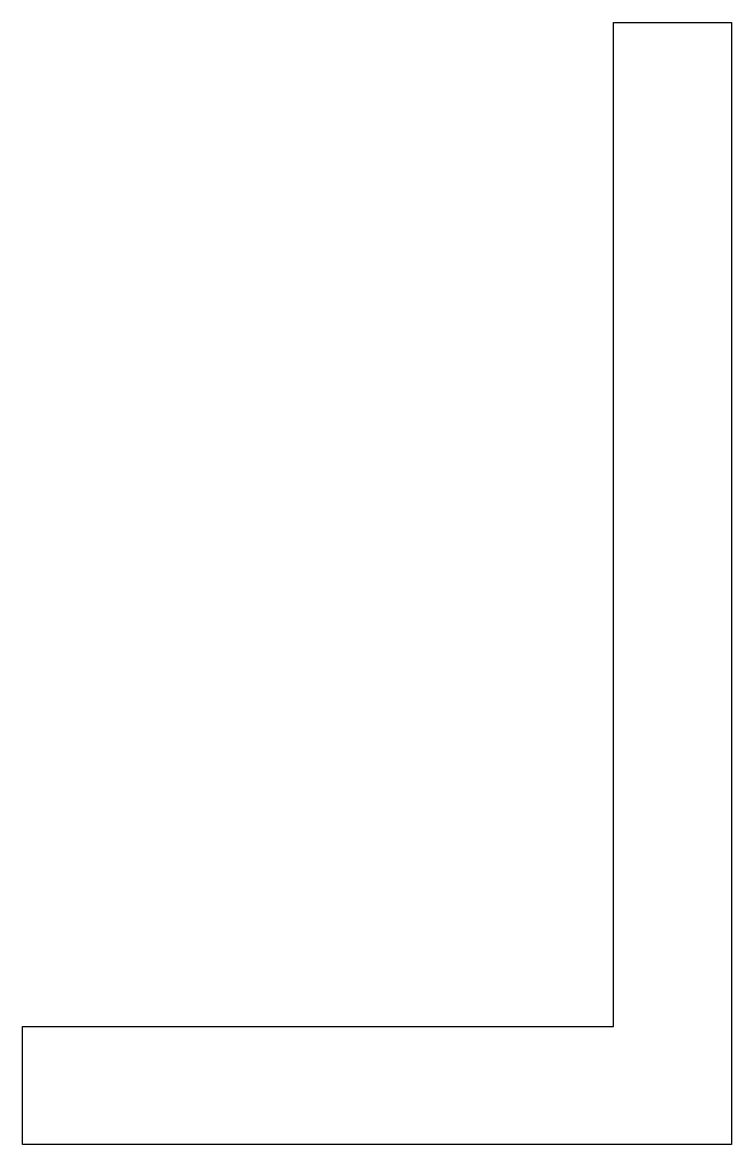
# Model space of a CAD drawing. Header units: millimetres. Extents: x -62 to -50, y 100 to 119.
import ezdxf

# ---------------------------------------------------------------- set-up
doc = ezdxf.new("R2010")
doc.units = ezdxf.units.MM
doc.layers.get('0').update_dxf_attribs({"linetype": 'CONTINUOUS'})

msp = doc.modelspace()

# ---------------------------------------------------------------- linework, layer by layer
msp.add_lwpolyline([(-50, 100), (-62, 100), (-62, 102), (-52, 102), (-52, 119), (-50, 119)], close=True)

doc.saveas('drawing.dxf')
